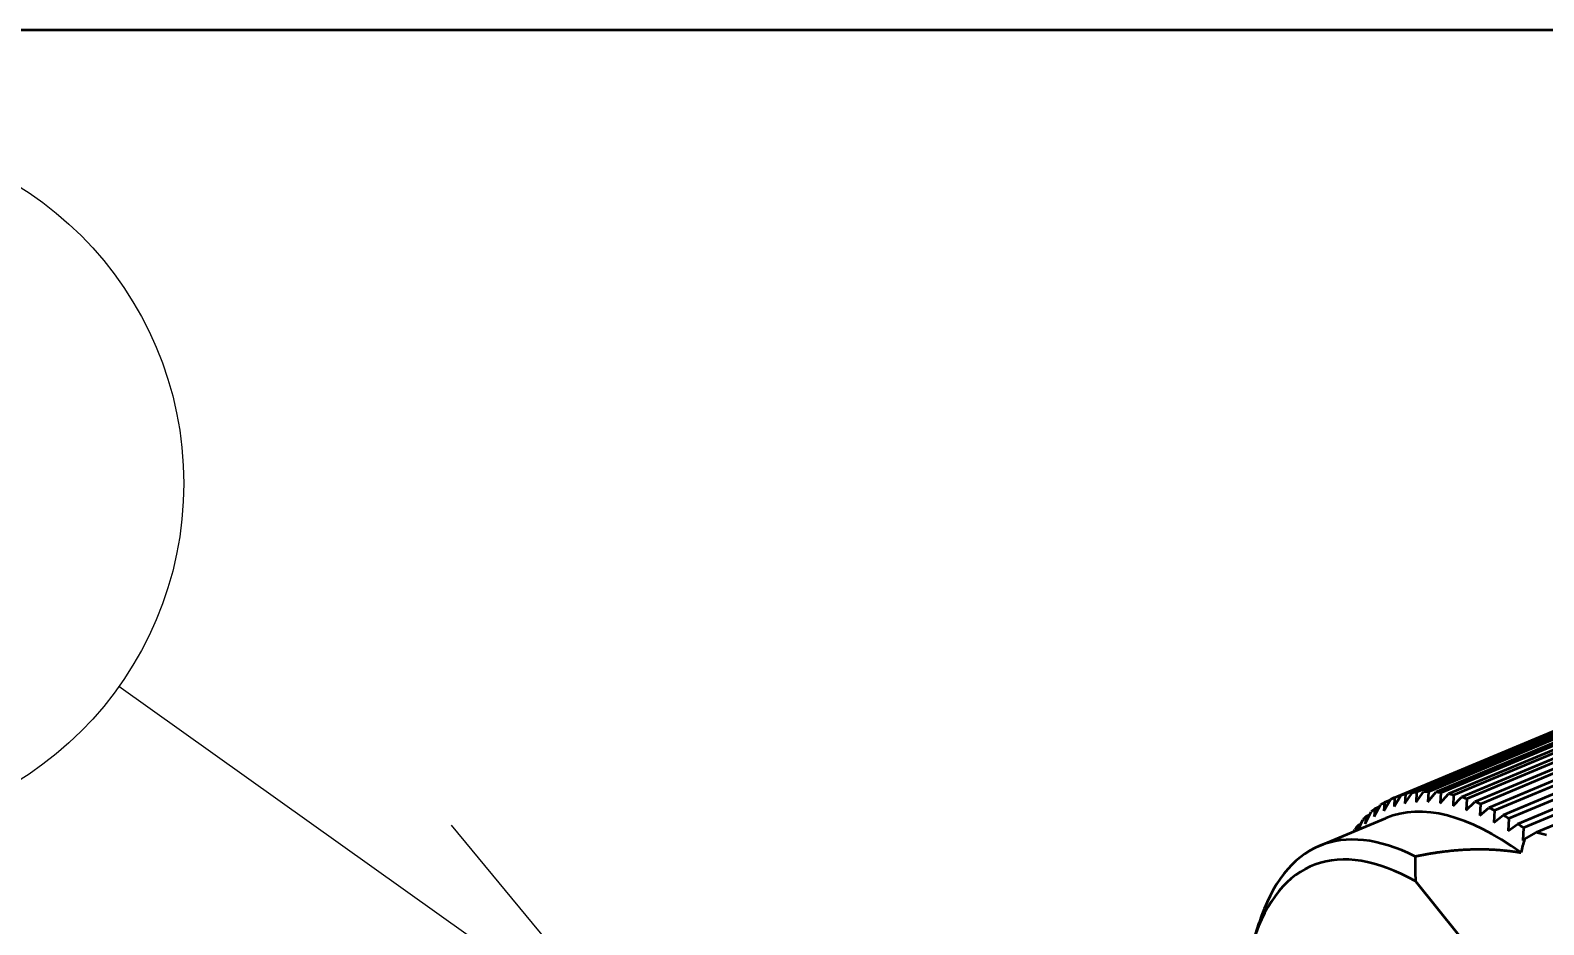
# Model space of a CAD drawing. Extents: x 23 to 417, y 3 to 294.
# Drawn here: x 383.4 to 393.19, y 151.22 to 157.01 of the extents above; entities that cross this region are included whole.
import ezdxf
from ezdxf.enums import TextEntityAlignment as Align

# ---------------------------------------------------------------- set-up
doc = ezdxf.new("R2010")
doc.units = 0
doc.layers.get('0').update_dxf_attribs({"lineweight": 13})
doc.styles.get("Standard").update_dxf_attribs({"font": 'isocp.shx'})

# ---------------------------------------------------------------- blocks, each defined once
blk = doc.blocks.new('BLOCK4694')
at = {"color": 7, "lineweight": 13}
blk.add_line((21.613, 91.106), (4.49, 103.292), dxfattribs=at)
blk.add_lwpolyline([(12.242, 94.598), (21.613, 91.106), (15.244, 98.815)], dxfattribs=at)
blk.add_circle((-4.742, 109.862), 11.332, dxfattribs=at)
blk.add_text('9', height=10, dxfattribs=at).set_placement((-8.627, 104.862), (-0.857, 104.862), align=Align.FIT)
blk = doc.blocks.new('BLOCK4695')
at = {"color": 7, "lineweight": 35, "ltscale": 0.174543}
for p, q in [((45.691, 99.682), (52.132, 102.378)), ((52.181, 102.397), (45.74, 99.702)), ((52.386, 102.469), (45.945, 99.774)), ((52.528, 102.508), (46.087, 99.812)), ((52.743, 102.551), (46.303, 99.856)), ((52.893, 102.571), (46.452, 99.876)), ((53.119, 102.587), (46.678, 99.892)), ((53.275, 102.589), (46.835, 99.893)), ((53.511, 102.577), (47.071, 99.882)), ((53.674, 102.56), (47.233, 99.864)), ((53.919, 102.52), (47.479, 99.825)), ((54.088, 102.484), (47.647, 99.788)), ((54.342, 102.416), (47.902, 99.721)), ((54.516, 102.362), (48.076, 99.666)), ((54.778, 102.267), (48.338, 99.572)), ((54.958, 102.194), (48.517, 99.498)), ((55.227, 102.072), (48.787, 99.376)), ((55.412, 101.98), (48.971, 99.285)), ((55.688, 101.831), (49.247, 99.136)), ((55.876, 101.722), (49.436, 99.026)), ((56.159, 101.546), (49.718, 98.851)), ((56.351, 101.419), (49.91, 98.723))]:
    blk.add_line(p, q, dxfattribs=at)
at = {"color": 7, "lineweight": 35, "ltscale": 0.171203}
blk.add_line((56.638, 101.217), (50.321, 98.573), dxfattribs=at)
at = {"color": 7, "lineweight": 35, "ltscale": 0.010386}
blk.add_line((46.069, 99.513), (46.303, 99.856), dxfattribs=at)
at = {"color": 7, "lineweight": 35, "ltscale": 0.010258}
blk.add_line((46.435, 99.562), (46.678, 99.892), dxfattribs=at)
at = {"color": 7, "lineweight": 35, "ltscale": 0.007868}
blk.add_line((46.452, 99.876), (46.435, 99.562), dxfattribs=at)
at = {"color": 7, "lineweight": 35, "ltscale": 0.008216}
blk.add_line((46.835, 99.893), (46.817, 99.565), dxfattribs=at)
at = {"color": 7, "lineweight": 35, "ltscale": 0.010134}
blk.add_line((46.817, 99.565), (47.071, 99.882), dxfattribs=at)
at = {"color": 7, "lineweight": 35, "ltscale": 0.00855}
blk.add_line((47.233, 99.864), (47.216, 99.523), dxfattribs=at)
at = {"color": 7, "lineweight": 35, "ltscale": 0.010013}
blk.add_line((47.216, 99.523), (47.479, 99.825), dxfattribs=at)
at = {"color": 7, "lineweight": 35, "ltscale": 0.010764}
blk.add_line((45.083, 99.091), (45.286, 99.47), dxfattribs=at)
at = {"color": 7, "lineweight": 35, "ltscale": 0.006354}
blk.add_line((45.105, 99.344), (45.083, 99.091), dxfattribs=at)
at = {"color": 7, "lineweight": 35, "ltscale": 0.003962}
blk.add_line((45.251, 99.405), (45.105, 99.344), dxfattribs=at)
at = {"color": 7, "lineweight": 35, "ltscale": 0.01064}
blk.add_line((45.392, 99.277), (45.606, 99.645), dxfattribs=at)
at = {"color": 7, "lineweight": 35, "ltscale": 0.006748}
blk.add_line((45.413, 99.546), (45.392, 99.277), dxfattribs=at)
at = {"color": 7, "lineweight": 35, "ltscale": 0.004862}
blk.add_line((45.592, 99.621), (45.413, 99.546), dxfattribs=at)
at = {"color": 7, "lineweight": 35, "ltscale": 0.010514}
blk.add_line((45.721, 99.417), (45.945, 99.774), dxfattribs=at)
at = {"color": 7, "lineweight": 35, "ltscale": 0.007133}
blk.add_line((45.74, 99.702), (45.721, 99.417), dxfattribs=at)
at = {"color": 7, "lineweight": 35, "ltscale": 0.007507}
blk.add_line((46.087, 99.812), (46.069, 99.513), dxfattribs=at)
at = {"color": 7, "lineweight": 35, "ltscale": 0.008868}
blk.add_line((47.647, 99.788), (47.629, 99.434), dxfattribs=at)
at = {"color": 7, "lineweight": 35, "ltscale": 0.009898}
blk.add_line((47.629, 99.434), (47.902, 99.721), dxfattribs=at)
at = {"color": 7, "lineweight": 35, "ltscale": 0.009171}
blk.add_line((48.076, 99.666), (48.056, 99.3), dxfattribs=at)
at = {"color": 7, "lineweight": 35, "ltscale": 0.009791}
blk.add_line((48.056, 99.3), (48.338, 99.572), dxfattribs=at)
at = {"color": 7, "lineweight": 35, "ltscale": 0.009457}
blk.add_line((48.517, 99.498), (48.495, 99.121), dxfattribs=at)
at = {"color": 7, "lineweight": 35, "ltscale": 0.009693}
blk.add_line((48.495, 99.121), (48.787, 99.376), dxfattribs=at)
at = {"color": 7, "lineweight": 35, "ltscale": 0.058181}
blk.add_line((43.308, 98.143), (45.455, 99.041), dxfattribs=at)
at = {"color": 7, "lineweight": 35, "ltscale": 0.008731}
blk.add_line((44.562, 98.668), (44.709, 98.985), dxfattribs=at)
at = {"color": 7, "lineweight": 35, "ltscale": 0.010883}
blk.add_line((44.793, 98.86), (44.987, 99.25), dxfattribs=at)
at = {"color": 7, "lineweight": 35, "ltscale": 0.005953}
blk.add_line((44.818, 99.097), (44.793, 98.86), dxfattribs=at)
at = {"color": 7, "lineweight": 35, "ltscale": 0.003163}
blk.add_line((44.935, 99.146), (44.818, 99.097), dxfattribs=at)
at = {"color": 7, "lineweight": 35, "ltscale": 0.009725}
blk.add_line((48.971, 99.285), (48.947, 98.897), dxfattribs=at)
at = {"color": 7, "lineweight": 35, "ltscale": 0.009605}
blk.add_line((48.947, 98.897), (49.247, 99.136), dxfattribs=at)
at = {"color": 7, "lineweight": 35, "ltscale": 0.009976}
blk.add_line((49.436, 99.026), (49.409, 98.628), dxfattribs=at)
at = {"color": 7, "lineweight": 35, "ltscale": 0.00953}
blk.add_line((49.409, 98.628), (49.718, 98.851), dxfattribs=at)
at = {"color": 7, "lineweight": 35, "ltscale": 0.001787}
blk.add_line((44.424, 98.61), (44.452, 98.675), dxfattribs=at)
at = {"color": 7, "lineweight": 35, "ltscale": 0.003778}
blk.add_line((44.553, 98.805), (44.533, 98.655), dxfattribs=at)
at = {"color": 7, "lineweight": 35, "ltscale": 0.002446}
blk.add_line((44.643, 98.843), (44.553, 98.805), dxfattribs=at)
at = {"color": 7, "lineweight": 35, "ltscale": 0.010209}
blk.add_line((49.91, 98.723), (49.88, 98.316), dxfattribs=at)
at = {"color": 7, "lineweight": 35, "ltscale": 0.001903}
blk.add_line((49.88, 98.316), (49.944, 98.357), dxfattribs=at)
at = {"color": 7, "lineweight": 35, "ltscale": 0.01087}
blk.add_line((49.944, 98.357), (50.321, 98.573), dxfattribs=at)
at = {"color": 7, "lineweight": 35, "ltscale": 0.141398}
blk.add_line((46.416, 97.001), (49.961, 92.594), dxfattribs=at)
at = {"color": 7, "lineweight": 35, "ltscale": 0.015136}
blk.add_line((41.173, 95.077), (41.359, 95.653), dxfattribs=at)
at = {"color": 7, "lineweight": 35}
for centre, radius, start, end in [((55.324, 96.637), 5.649, 162.2667, 166.8009), ((48.646, 91.47), 7.298, 74.0241, 76.7309), ((56.819, 97.519), 10.416, 178.4265, 182.8502)]:
    blk.add_arc(centre, radius, start, end, dxfattribs=at)
for centre, major_axis, start_param, end_param in [((53.316, 81.463), (-7.625, 18.219), 6.17531, 6.195556), ((53.316, 81.463), (-7.625, 18.219), 6.125044, 6.145291), ((53.316, 81.463), (-7.625, 18.219), 6.074779, 6.095025), ((53.316, 81.463), (-7.625, 18.219), 6.024514, 6.04476), ((53.316, 81.463), (-7.625, 18.219), 0.093187, 0.113433), ((53.316, 81.463), (-7.625, 18.219), 0.042921, 0.063167), ((52.887, 81.284), (-7.432, 17.758), 5.745629, 6.283139), ((53.316, 81.463), (-7.625, 18.219), 0, 0.012902), ((53.316, 81.463), (-7.625, 18.219), 6.275841, 6.283185), ((53.316, 81.463), (-7.625, 18.219), 6.225575, 6.245821), ((53.316, 81.463), (-7.625, 18.219), 5.974248, 5.994494), ((53.316, 81.463), (-7.625, 18.219), 5.923983, 5.944229), ((53.316, 81.463), (-7.625, 18.219), 5.873717, 5.893963), ((53.316, 81.463), (-7.625, 18.219), 0.143452, 0.163698), ((53.316, 81.463), (-7.625, 18.219), 5.823452, 5.843698), ((53.316, 81.463), (-7.625, 18.219), 5.773186, 5.793432), ((50.31, 80.205), (7.239, -17.296), 2.70568, 3.544835), ((50.74, 80.385), (7.432, -17.758), 2.743094, 3.141547), ((53.316, 81.463), (-7.625, 18.219), 0.193718, 0.213964), ((50.74, 80.385), (7.432, -17.758), 3.141547, 3.544835)]:
    blk.add_ellipse(centre, major_axis=major_axis, ratio=0.365278, start_param=start_param, end_param=end_param, dxfattribs=at)
blk.add_open_spline([(46.407, 97.805), (46.695, 97.867), (46.984, 97.92), (47.272, 97.962), (47.84, 98.024), (48.397, 98.044), (48.665, 98.043), (49.063, 98.025), (49.451, 97.983), (49.577, 97.967), (49.701, 97.948), (49.824, 97.927)], degree=5, knots=[0, 0, 0, 0, 0, 0, 2.561102, 2.561102, 2.561102, 5.07468, 5.07468, 5.07468, 6.294336, 6.294336, 6.294336, 6.294336, 6.294336, 6.294336], dxfattribs=at)

msp = doc.modelspace()

# ---------------------------------------------------------------- linework, layer by layer
at = {"color": 7, "lineweight": 35}
msp.add_line((409.2014, 157.0056), (255.0033, 157.0056), dxfattribs=at)

# ---------------------------------------------------------------- block references
at = {"lineweight": 0, "xscale": 0.2, "yscale": 0.2, "zscale": 0.2}
for name in ['BLOCK4694', 'BLOCK4695']:
    msp.add_blockref(name, (383.0763, 132.1023), dxfattribs=at)

doc.saveas('drawing.dxf')
